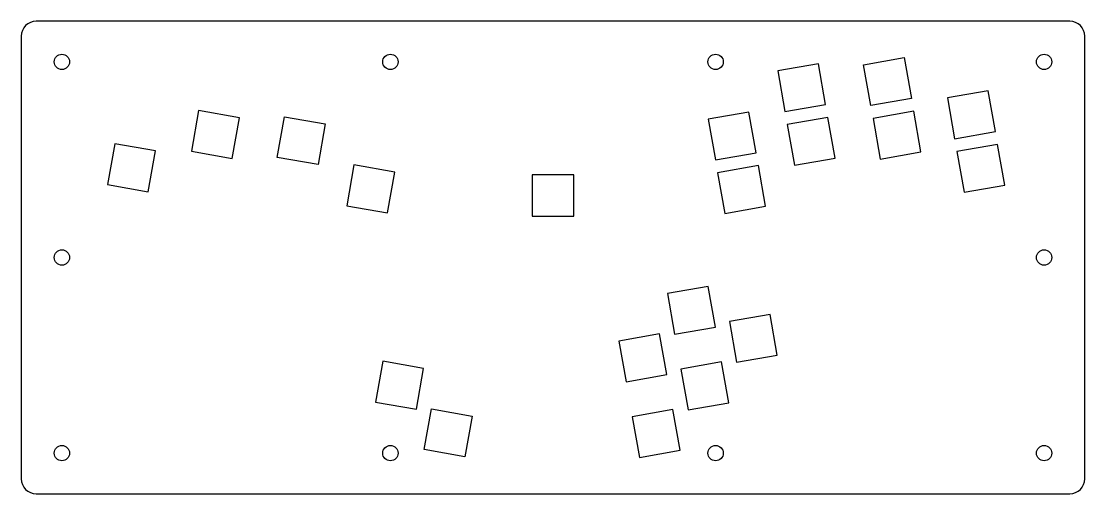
# Model space of a CAD drawing. Header units: millimetres. Extents: x 0 to 360, y 0 to 160.
import ezdxf

# ---------------------------------------------------------------- set-up
doc = ezdxf.new("R2010")
doc.units = ezdxf.units.MM
doc.layers.get('0').update_dxf_attribs({"linetype": 'CONTINUOUS'})

msp = doc.modelspace()

# ---------------------------------------------------------------- linework, layer by layer
msp.add_lwpolyline([(0, 155), (0, 5, 0.414214), (5, 0), (355, 0, 0.414214), (360, 5), (360, 155, 0.414214), (355, 160), (5, 160, 0.414214)], format="xyb", close=True)
for points in [[(285.15, 145.26), (298.93, 147.69), (301.36, 133.9), (287.58, 131.47)], [(272.28, 131.82), (269.85, 145.61), (256.07, 143.18), (258.5, 129.39)], [(315.96, 120.23), (329.75, 122.66), (327.32, 136.45), (313.53, 134.02)], [(73.82, 127.32), (60.03, 129.75), (57.6, 115.96), (71.39, 113.53)], [(100.47, 111.45), (86.68, 113.88), (89.11, 127.67), (102.9, 125.24)], [(248.76, 115.49), (246.33, 129.27), (232.54, 126.84), (234.98, 113.06)], [(275.48, 113.68), (273.05, 127.46), (259.27, 125.03), (261.7, 111.25)], [(288.35, 127.11), (290.78, 113.33), (304.56, 115.76), (302.13, 129.54)], [(31.65, 118.51), (29.22, 104.72), (43.01, 102.29), (45.44, 116.07)], [(332.95, 104.52), (330.52, 118.3), (316.73, 115.87), (319.16, 102.08)], [(112.63, 111.33), (110.2, 97.55), (123.99, 95.12), (126.42, 108.9)], [(173, 94), (187, 94), (187, 108), (173, 108)], [(251.96, 97.34), (249.53, 111.13), (235.74, 108.7), (238.17, 94.91)], [(221.18, 54.01), (234.97, 56.45), (232.54, 70.23), (218.75, 67.8)], [(242.15, 44.51), (255.94, 46.94), (253.51, 60.73), (239.72, 58.3)], [(204.73, 37.91), (218.52, 40.34), (216.09, 54.13), (202.3, 51.7)], [(133.74, 28.62), (136.17, 42.4), (122.38, 44.84), (119.95, 31.05)], [(237.05, 44.63), (223.27, 42.2), (225.7, 28.41), (239.49, 30.84)], [(136.41, 14.95), (138.84, 28.73), (152.62, 26.3), (150.19, 12.52)], [(223.03, 14.74), (220.6, 28.53), (206.81, 26.09), (209.24, 12.31)]]:
    msp.add_lwpolyline(points, close=True)
for centre in [(13.75, 146.25, 0), (124.96, 146.25, 0), (235.04, 146.25, 0), (346.25, 146.25, 0), (13.75, 80, 0), (346.25, 80, 0), (13.75, 13.75, 0), (124.96, 13.75, 0), (235.04, 13.75, 0), (346.25, 13.75, 0)]:
    msp.add_circle(centre, 2.6)

doc.saveas('drawing.dxf')
